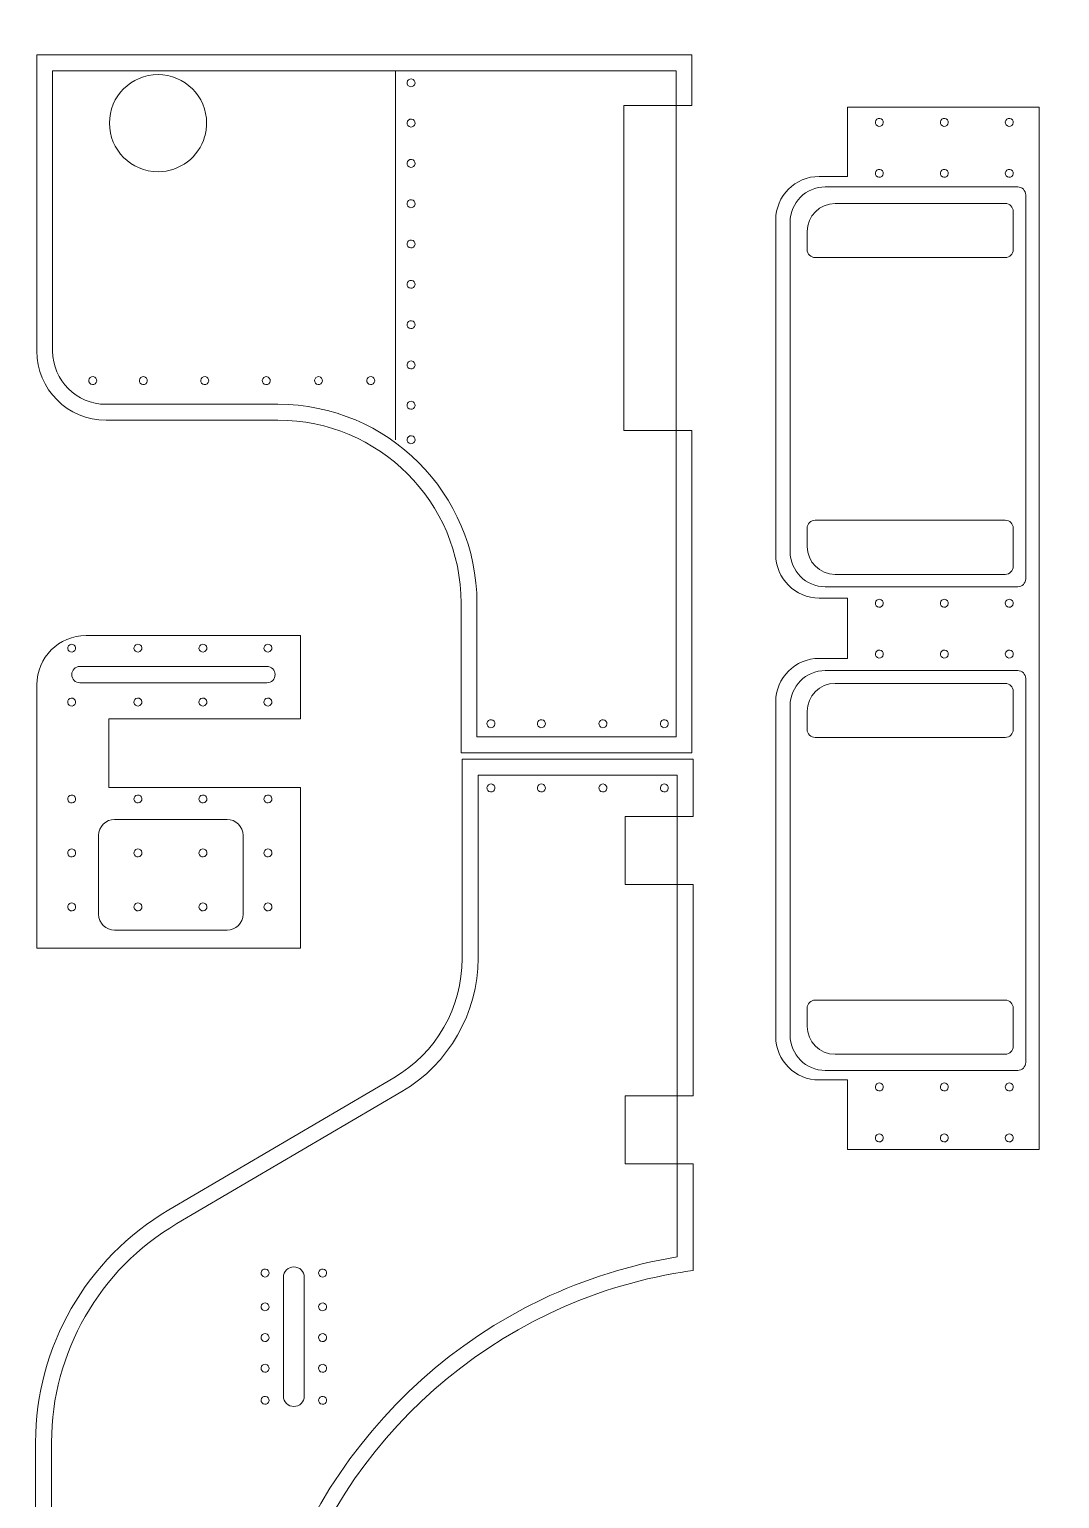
# Model space of a CAD drawing. Header units: centimetres. Extents: x -162 to 162, y -134 to 134.
# Drawn here: x 56.63 to 68.16, y -105.16 to -88.71 of the extents above; entities that cross this region are included whole.
import ezdxf

# ---------------------------------------------------------------- set-up
doc = ezdxf.new("R2010")
doc.units = ezdxf.units.CM
doc.header["$MEASUREMENT"] = 0
doc.layers.add('Capa 1', color=7, linetype='Continuous')
doc.layers.add('GUIDE', color=7, linetype='Continuous')

msp = doc.modelspace()

# ---------------------------------------------------------------- linework, layer by layer
at = {"layer": 'Capa 1', "lineweight": 9}
for points, knots in [([(61.46315, -96.80669), (61.46315, -96.80669), (64.04736, -96.80669), (64.04736, -96.80669), (64.04736, -96.80669), (64.04736, -93.20007), (64.04736, -93.20007), (64.04736, -93.20007), (63.28514, -93.20007), (63.28514, -93.20007), (63.28514, -93.20007), (63.28514, -89.55833), (63.28514, -89.55833), (63.28514, -89.55833), (64.04736, -89.55833), (64.04736, -89.55833), (64.04736, -89.55833), (64.04736, -88.99309), (64.04736, -88.99309), (64.04736, -88.99309), (56.71449, -88.99309), (56.71449, -88.99309), (56.71449, -88.99309), (56.71449, -92.3076), (56.71449, -92.3076), (56.71449, -92.73592), (57.06127, -93.0827), (57.48957, -93.0827), (57.48957, -93.0827), (59.41386, -93.0827), (59.41386, -93.0827), (60.54556, -93.0827), (61.46315, -94.00026), (61.46315, -95.13197), (61.46315, -95.13197), (61.46315, -96.80669), (61.46315, -96.80669)], [0, 0, 0, 0, 0.08333333, 0.08333333, 0.08333333, 0.16666667, 0.16666667, 0.16666667, 0.25, 0.25, 0.25, 0.33333333, 0.33333333, 0.33333333, 0.41666667, 0.41666667, 0.41666667, 0.5, 0.5, 0.5, 0.58333333, 0.58333333, 0.58333333, 0.66666667, 0.66666667, 0.66666667, 0.75, 0.75, 0.75, 0.83333333, 0.83333333, 0.83333333, 0.91666667, 0.91666667, 0.91666667, 1, 1, 1, 1]), ([(58.07165, -90.30009), (57.77107, -90.30009), (57.52798, -90.05705), (57.52798, -89.7564), (57.52798, -89.4558), (57.77107, -89.21272), (58.07165, -89.21272), (58.37228, -89.21272), (58.61532, -89.4558), (58.61532, -89.7564), (58.61532, -89.81015), (58.60762, -89.86131), (58.59358, -89.90994), (58.52708, -90.13509), (58.31855, -90.30009), (58.07165, -90.30009)], [0, 0, 0, 0, 0.2, 0.2, 0.2, 0.4, 0.4, 0.4, 0.6, 0.6, 0.6, 0.8, 0.8, 0.8, 1, 1, 1, 1]), ([(65.78862, -90.35333), (65.78862, -90.35333), (65.47193, -90.35333), (65.47193, -90.35333), (65.20267, -90.35333), (64.9844, -90.57161), (64.9844, -90.84086), (64.9844, -90.84086), (64.9844, -94.58659), (64.9844, -94.58659), (64.9844, -94.85585), (65.20267, -95.07412), (65.47193, -95.07412), (65.47193, -95.07412), (65.78862, -95.07412), (65.78862, -95.07412), (65.78862, -95.07412), (65.78862, -95.75045), (65.78862, -95.75045), (65.78862, -95.75045), (65.47193, -95.75045), (65.47193, -95.75045), (65.20267, -95.75045), (64.9844, -95.96872), (64.9844, -96.23798), (64.9844, -96.23798), (64.9844, -99.98371), (64.9844, -99.98371), (64.9844, -100.25296), (65.20267, -100.47124), (65.47193, -100.47124), (65.47193, -100.47124), (65.78862, -100.47124), (65.78862, -100.47124), (65.78862, -100.47124), (65.78862, -101.24949), (65.78862, -101.24949), (65.78862, -101.24949), (67.93412, -101.24949), (67.93412, -101.24949), (67.93412, -101.24949), (67.93412, -89.57567), (67.93412, -89.57567), (67.93412, -89.57567), (65.78862, -89.57567), (65.78862, -89.57567), (65.78862, -89.57567), (65.78862, -90.35333), (65.78862, -90.35333)], [0, 0, 0, 0, 0.0625, 0.0625, 0.0625, 0.125, 0.125, 0.125, 0.1875, 0.1875, 0.1875, 0.25, 0.25, 0.25, 0.3125, 0.3125, 0.3125, 0.375, 0.375, 0.375, 0.4375, 0.4375, 0.4375, 0.5, 0.5, 0.5, 0.5625, 0.5625, 0.5625, 0.625, 0.625, 0.625, 0.6875, 0.6875, 0.6875, 0.75, 0.75, 0.75, 0.8125, 0.8125, 0.8125, 0.875, 0.875, 0.875, 0.9375, 0.9375, 0.9375, 1, 1, 1, 1]), ([(56.71573, -96.04496), (56.71573, -96.04496), (56.71573, -98.99656), (56.71573, -98.99656), (56.71573, -98.99656), (59.66555, -98.99656), (59.66555, -98.99656), (59.66555, -98.99656), (59.66555, -97.1946), (59.66555, -97.1946), (59.66555, -97.1946), (57.52039, -97.1946), (57.52039, -97.1946), (57.52039, -97.1946), (57.52039, -96.42578), (57.52039, -96.42578), (57.52039, -96.42578), (59.66555, -96.42578), (59.66555, -96.42578), (59.66555, -96.42578), (59.66555, -95.49477), (59.66555, -95.49477), (59.66555, -95.49477), (57.26593, -95.49477), (57.26593, -95.49477), (56.96206, -95.49477), (56.71573, -95.7411), (56.71573, -96.04496)], [0, 0, 0, 0, 0.11111111, 0.11111111, 0.11111111, 0.22222222, 0.22222222, 0.22222222, 0.33333333, 0.33333333, 0.33333333, 0.44444444, 0.44444444, 0.44444444, 0.55555556, 0.55555556, 0.55555556, 0.66666667, 0.66666667, 0.66666667, 0.77777778, 0.77777778, 0.77777778, 0.88888889, 0.88888889, 0.88888889, 1, 1, 1, 1]), ([(57.10565, -95.93173), (57.10565, -95.88115), (57.147, -95.8398), (57.19755, -95.8398), (57.19755, -95.8398), (59.29026, -95.8398), (59.29026, -95.8398), (59.3408, -95.8398), (59.38217, -95.88115), (59.38217, -95.93173), (59.38217, -95.98226), (59.3408, -96.02361), (59.29026, -96.02361), (59.29026, -96.02361), (57.19755, -96.02361), (57.19755, -96.02361), (57.147, -96.02361), (57.10565, -95.98226), (57.10565, -95.93173)], [0, 0, 0, 0, 0.16666667, 0.16666667, 0.16666667, 0.33333333, 0.33333333, 0.33333333, 0.5, 0.5, 0.5, 0.66666667, 0.66666667, 0.66666667, 0.83333333, 0.83333333, 0.83333333, 1, 1, 1, 1]), ([(62.44409, -115.09454), (62.44409, -115.09454), (62.44409, -113.82799), (62.44409, -113.82799), (62.44409, -113.82799), (61.68682, -113.82799), (61.68682, -113.82799), (61.68682, -113.82799), (61.68682, -113.41822), (61.68682, -113.41822), (61.68682, -113.41822), (62.44409, -113.41822), (62.44409, -113.41822), (62.44409, -113.41822), (62.44409, -113.10171), (62.44409, -113.10171), (60.57673, -112.20924), (59.28642, -110.30244), (59.28642, -108.09545), (59.28642, -105.88757), (60.57673, -103.98076), (62.44409, -103.08919), (62.91006, -102.86696), (63.41273, -102.70747), (63.93965, -102.62234), (63.97907, -102.61517), (64.01937, -102.6098), (64.05971, -102.60442), (64.05971, -102.60442), (64.05971, -101.40998), (64.05971, -101.40998), (64.05971, -101.40998), (63.29806, -101.40998), (63.29806, -101.40998), (63.29806, -101.40998), (63.29806, -100.64744), (63.29806, -100.64744), (63.29806, -100.64744), (64.05971, -100.64744), (64.05971, -100.64744), (64.05971, -100.64744), (64.05971, -98.28185), (64.05971, -98.28185), (64.05971, -98.28185), (63.29806, -98.28185), (63.29806, -98.28185), (63.29806, -98.28185), (63.29806, -97.5193), (63.29806, -97.5193), (63.29806, -97.5193), (64.05971, -97.5193), (64.05971, -97.5193), (64.05971, -97.5193), (64.05971, -96.88042), (64.05971, -96.88042), (64.05971, -96.88042), (61.47549, -96.88042), (61.47549, -96.88042), (61.47549, -96.88042), (61.47549, -99.1098), (61.47549, -99.1098), (61.47549, -99.65998), (61.18428, -100.16894), (60.71026, -100.44761), (60.71026, -100.44761), (58.19234, -101.927), (58.19234, -101.927), (57.26937, -102.46911), (56.70221, -103.45926), (56.70221, -104.52915), (56.70221, -104.52915), (56.70221, -115.03988), (56.70221, -115.03988), (56.70221, -115.29167), (56.90649, -115.49597), (57.15828, -115.49597), (57.15828, -115.49597), (62.04358, -115.49597), (62.04358, -115.49597), (62.26488, -115.49597), (62.44409, -115.31587), (62.44409, -115.09454)], [0, 0, 0, 0, 0.03703704, 0.03703704, 0.03703704, 0.07407407, 0.07407407, 0.07407407, 0.11111111, 0.11111111, 0.11111111, 0.14814815, 0.14814815, 0.14814815, 0.18518519, 0.18518519, 0.18518519, 0.22222222, 0.22222222, 0.22222222, 0.25925926, 0.25925926, 0.25925926, 0.2962963, 0.2962963, 0.2962963, 0.33333333, 0.33333333, 0.33333333, 0.37037037, 0.37037037, 0.37037037, 0.40740741, 0.40740741, 0.40740741, 0.44444444, 0.44444444, 0.44444444, 0.48148148, 0.48148148, 0.48148148, 0.51851852, 0.51851852, 0.51851852, 0.55555556, 0.55555556, 0.55555556, 0.59259259, 0.59259259, 0.59259259, 0.62962963, 0.62962963, 0.62962963, 0.66666667, 0.66666667, 0.66666667, 0.7037037, 0.7037037, 0.7037037, 0.74074074, 0.74074074, 0.74074074, 0.77777778, 0.77777778, 0.77777778, 0.81481481, 0.81481481, 0.81481481, 0.85185185, 0.85185185, 0.85185185, 0.88888889, 0.88888889, 0.88888889, 0.92592593, 0.92592593, 0.92592593, 0.96296296, 0.96296296, 0.96296296, 1, 1, 1, 1]), ([(59.70844, -104.01148), (59.70844, -104.01148), (59.70844, -102.68081), (59.70844, -102.68081), (59.70844, -102.61668), (59.65597, -102.5642), (59.59183, -102.5642), (59.59183, -102.5642), (59.59183, -102.5642), (59.59183, -102.5642), (59.52769, -102.5642), (59.47522, -102.61668), (59.47522, -102.68081), (59.47522, -102.68081), (59.47522, -104.01148), (59.47522, -104.01148), (59.47522, -104.07562), (59.52769, -104.1281), (59.59183, -104.1281), (59.59183, -104.1281), (59.59183, -104.1281), (59.59183, -104.1281), (59.65597, -104.1281), (59.70844, -104.07562), (59.70844, -104.01148)], [0, 0, 0, 0, 0.125, 0.125, 0.125, 0.25, 0.25, 0.25, 0.375, 0.375, 0.375, 0.5, 0.5, 0.5, 0.625, 0.625, 0.625, 0.75, 0.75, 0.75, 0.875, 0.875, 0.875, 1, 1, 1, 1])]:
    msp.add_open_spline(points, degree=3, knots=knots, dxfattribs=at)
at = {"layer": 'Capa 1', "color": 4, "lineweight": 9}
for points, knots in [([(63.86954, -93.37784), (63.86954, -93.37784), (63.86954, -89.38051), (63.86954, -89.38051), (63.86954, -89.38051), (63.86954, -89.17093), (63.86954, -89.17093), (63.86954, -89.17093), (56.8923, -89.17093), (56.8923, -89.17093), (56.8923, -89.17093), (56.8923, -92.30756), (56.8923, -92.30756), (56.8923, -92.63693), (57.16024, -92.90487), (57.48952, -92.90487), (57.48952, -92.90487), (59.41386, -92.90487), (59.41386, -92.90487), (60.64191, -92.90487), (61.64096, -93.90392), (61.64096, -95.13197), (61.64096, -95.13197), (61.64096, -96.62884), (61.64096, -96.62884), (61.64096, -96.62884), (63.86954, -96.62884), (63.86954, -96.62884), (63.86954, -96.62884), (63.86954, -93.37784), (63.86954, -93.37784)], [0, 0, 0, 0, 0.1, 0.1, 0.1, 0.2, 0.2, 0.2, 0.3, 0.3, 0.3, 0.4, 0.4, 0.4, 0.5, 0.5, 0.5, 0.6, 0.6, 0.6, 0.7, 0.7, 0.7, 0.8, 0.8, 0.8, 0.9, 0.9, 0.9, 1, 1, 1, 1]), ([(60.85955, -89.30033), (60.86218, -89.27588), (60.88414, -89.2582), (60.9086, -89.26083), (60.93306, -89.26347), (60.95073, -89.28542), (60.94811, -89.30987), (60.94548, -89.33432), (60.92352, -89.352), (60.89906, -89.34937), (60.8746, -89.34674), (60.85693, -89.32478), (60.85955, -89.30033)], [0, 0, 0, 0, 0.25, 0.25, 0.25, 0.5, 0.5, 0.5, 0.75, 0.75, 0.75, 1, 1, 1, 1]), ([(60.85955, -89.75164), (60.86218, -89.72719), (60.88414, -89.70951), (60.9086, -89.71214), (60.93306, -89.71477), (60.95073, -89.73672), (60.94811, -89.76117), (60.94548, -89.78562), (60.92352, -89.80331), (60.89906, -89.80067), (60.8746, -89.79804), (60.85693, -89.77609), (60.85955, -89.75164)], [0, 0, 0, 0, 0.25, 0.25, 0.25, 0.5, 0.5, 0.5, 0.75, 0.75, 0.75, 1, 1, 1, 1]), ([(66.18785, -89.75267), (66.18518, -89.77712), (66.16326, -89.7948), (66.1388, -89.79217), (66.11434, -89.78954), (66.09667, -89.76758), (66.09929, -89.74314), (66.10192, -89.71868), (66.12388, -89.701), (66.14834, -89.70363), (66.1728, -89.70626), (66.19047, -89.72822), (66.18785, -89.75267)], [0, 0, 0, 0, 0.25, 0.25, 0.25, 0.5, 0.5, 0.5, 0.75, 0.75, 0.75, 1, 1, 1, 1]), ([(66.91517, -89.75267), (66.9125, -89.77712), (66.89058, -89.7948), (66.86613, -89.79217), (66.84167, -89.78954), (66.82399, -89.76758), (66.82662, -89.74314), (66.82924, -89.71868), (66.85121, -89.701), (66.87566, -89.70363), (66.90012, -89.70626), (66.9178, -89.72822), (66.91517, -89.75267)], [0, 0, 0, 0, 0.25, 0.25, 0.25, 0.5, 0.5, 0.5, 0.75, 0.75, 0.75, 1, 1, 1, 1]), ([(67.6425, -89.75267), (67.63983, -89.77712), (67.61791, -89.7948), (67.59345, -89.79217), (67.569, -89.78954), (67.55132, -89.76758), (67.55395, -89.74314), (67.55657, -89.71868), (67.57853, -89.701), (67.60299, -89.70363), (67.62745, -89.70626), (67.64513, -89.72822), (67.6425, -89.75267)], [0, 0, 0, 0, 0.25, 0.25, 0.25, 0.5, 0.5, 0.5, 0.75, 0.75, 0.75, 1, 1, 1, 1]), ([(60.85955, -90.20294), (60.86218, -90.17849), (60.88414, -90.16081), (60.9086, -90.16344), (60.93306, -90.16608), (60.95073, -90.18803), (60.94811, -90.21248), (60.94548, -90.23693), (60.92352, -90.25461), (60.89906, -90.25198), (60.8746, -90.24935), (60.85693, -90.22739), (60.85955, -90.20294)], [0, 0, 0, 0, 0.25, 0.25, 0.25, 0.5, 0.5, 0.5, 0.75, 0.75, 0.75, 1, 1, 1, 1]), ([(66.18785, -90.32301), (66.18518, -90.34746), (66.16326, -90.36514), (66.1388, -90.36251), (66.11434, -90.35987), (66.09667, -90.33792), (66.09929, -90.31347), (66.10192, -90.28902), (66.12388, -90.27134), (66.14834, -90.27397), (66.1728, -90.2766), (66.19047, -90.29856), (66.18785, -90.32301)], [0, 0, 0, 0, 0.25, 0.25, 0.25, 0.5, 0.5, 0.5, 0.75, 0.75, 0.75, 1, 1, 1, 1]), ([(66.91517, -90.32301), (66.9125, -90.34746), (66.89058, -90.36514), (66.86613, -90.36251), (66.84167, -90.35987), (66.82399, -90.33792), (66.82662, -90.31347), (66.82924, -90.28902), (66.85121, -90.27134), (66.87566, -90.27397), (66.90012, -90.2766), (66.9178, -90.29856), (66.91517, -90.32301)], [0, 0, 0, 0, 0.25, 0.25, 0.25, 0.5, 0.5, 0.5, 0.75, 0.75, 0.75, 1, 1, 1, 1]), ([(67.6425, -90.32301), (67.63983, -90.34746), (67.61791, -90.36514), (67.59345, -90.36251), (67.569, -90.35987), (67.55132, -90.33792), (67.55395, -90.31347), (67.55657, -90.28902), (67.57853, -90.27134), (67.60299, -90.27397), (67.62745, -90.2766), (67.64513, -90.29856), (67.6425, -90.32301)], [0, 0, 0, 0, 0.25, 0.25, 0.25, 0.5, 0.5, 0.5, 0.75, 0.75, 0.75, 1, 1, 1, 1]), ([(65.14541, -94.55441), (65.14541, -94.55441), (65.14541, -90.86435), (65.14541, -90.86435), (65.14541, -90.64794), (65.32247, -90.47087), (65.53888, -90.47087), (65.53888, -90.47087), (67.69216, -90.47087), (67.69216, -90.47087), (67.74145, -90.47087), (67.78177, -90.5112), (67.78177, -90.56048), (67.78177, -90.56048), (67.78177, -94.85828), (67.78177, -94.85828), (67.78177, -94.90756), (67.74145, -94.94788), (67.69216, -94.94788), (67.69216, -94.94788), (65.53888, -94.94788), (65.53888, -94.94788), (65.32247, -94.94788), (65.14541, -94.77082), (65.14541, -94.55441)], [0, 0, 0, 0, 0.125, 0.125, 0.125, 0.25, 0.25, 0.25, 0.375, 0.375, 0.375, 0.5, 0.5, 0.5, 0.625, 0.625, 0.625, 0.75, 0.75, 0.75, 0.875, 0.875, 0.875, 1, 1, 1, 1]), ([(60.85955, -90.65425), (60.86218, -90.6298), (60.88414, -90.61211), (60.9086, -90.61474), (60.93306, -90.61738), (60.95073, -90.63933), (60.94811, -90.66378), (60.94548, -90.68823), (60.92352, -90.70591), (60.89906, -90.70328), (60.8746, -90.70065), (60.85693, -90.67869), (60.85955, -90.65425)], [0, 0, 0, 0, 0.25, 0.25, 0.25, 0.5, 0.5, 0.5, 0.75, 0.75, 0.75, 1, 1, 1, 1]), ([(65.33598, -91.17211), (65.33598, -91.17211), (65.33598, -90.96838), (65.33598, -90.96838), (65.33598, -90.79667), (65.47648, -90.65618), (65.64819, -90.65618), (65.64819, -90.65618), (67.55315, -90.65618), (67.55315, -90.65618), (67.60244, -90.65618), (67.64276, -90.6965), (67.64276, -90.74578), (67.64276, -90.74578), (67.64276, -91.17211), (67.64276, -91.17211), (67.64276, -91.2214), (67.60244, -91.26172), (67.55315, -91.26172), (67.55315, -91.26172), (65.42559, -91.26172), (65.42559, -91.26172), (65.37631, -91.26172), (65.33598, -91.2214), (65.33598, -91.17211)], [0, 0, 0, 0, 0.125, 0.125, 0.125, 0.25, 0.25, 0.25, 0.375, 0.375, 0.375, 0.5, 0.5, 0.5, 0.625, 0.625, 0.625, 0.75, 0.75, 0.75, 0.875, 0.875, 0.875, 1, 1, 1, 1]), ([(60.85955, -91.10555), (60.86218, -91.0811), (60.88414, -91.06342), (60.9086, -91.06605), (60.93306, -91.06869), (60.95073, -91.09064), (60.94811, -91.11508), (60.94548, -91.13954), (60.92352, -91.15722), (60.89906, -91.15459), (60.8746, -91.15196), (60.85693, -91.13), (60.85955, -91.10555)], [0, 0, 0, 0, 0.25, 0.25, 0.25, 0.5, 0.5, 0.5, 0.75, 0.75, 0.75, 1, 1, 1, 1]), ([(60.85955, -91.55686), (60.86218, -91.5324), (60.88414, -91.51472), (60.9086, -91.51735), (60.93306, -91.51999), (60.95073, -91.54194), (60.94811, -91.56639), (60.94548, -91.59084), (60.92352, -91.60852), (60.89906, -91.60589), (60.8746, -91.60326), (60.85693, -91.5813), (60.85955, -91.55686)], [0, 0, 0, 0, 0.25, 0.25, 0.25, 0.5, 0.5, 0.5, 0.75, 0.75, 0.75, 1, 1, 1, 1]), ([(60.85955, -92.00816), (60.86218, -91.98371), (60.88414, -91.96603), (60.9086, -91.96866), (60.93306, -91.97129), (60.95073, -91.99325), (60.94811, -92.01769), (60.94548, -92.04215), (60.92352, -92.05983), (60.89906, -92.0572), (60.8746, -92.05457), (60.85693, -92.03261), (60.85955, -92.00816)], [0, 0, 0, 0, 0.25, 0.25, 0.25, 0.5, 0.5, 0.5, 0.75, 0.75, 0.75, 1, 1, 1, 1]), ([(60.85955, -92.45947), (60.86218, -92.43501), (60.88414, -92.41733), (60.9086, -92.41996), (60.93306, -92.4226), (60.95073, -92.44455), (60.94811, -92.469), (60.94548, -92.49345), (60.92352, -92.51113), (60.89906, -92.5085), (60.8746, -92.50587), (60.85693, -92.48391), (60.85955, -92.45947)], [0, 0, 0, 0, 0.25, 0.25, 0.25, 0.5, 0.5, 0.5, 0.75, 0.75, 0.75, 1, 1, 1, 1]), ([(57.38601, -92.64444), (57.38338, -92.66889), (57.36142, -92.68657), (57.33696, -92.68394), (57.3125, -92.68131), (57.29483, -92.65935), (57.29745, -92.6349), (57.30008, -92.61045), (57.32204, -92.59277), (57.3465, -92.5954), (57.37095, -92.59804), (57.38863, -92.61999), (57.38601, -92.64444)], [0, 0, 0, 0, 0.25, 0.25, 0.25, 0.5, 0.5, 0.5, 0.75, 0.75, 0.75, 1, 1, 1, 1]), ([(57.8626, -92.6349), (57.86523, -92.61045), (57.88719, -92.59277), (57.91165, -92.5954), (57.93607, -92.59804), (57.95374, -92.61999), (57.95112, -92.64444), (57.94849, -92.66889), (57.92653, -92.68657), (57.90211, -92.68394), (57.87766, -92.68131), (57.85998, -92.65935), (57.8626, -92.6349)], [0, 0, 0, 0, 0.25, 0.25, 0.25, 0.5, 0.5, 0.5, 0.75, 0.75, 0.75, 1, 1, 1, 1]), ([(58.55031, -92.6349), (58.55298, -92.61045), (58.5749, -92.59277), (58.59936, -92.5954), (58.62381, -92.59804), (58.64149, -92.61999), (58.63886, -92.64444), (58.63624, -92.66889), (58.61428, -92.68657), (58.58982, -92.68394), (58.56536, -92.68131), (58.54768, -92.65935), (58.55031, -92.6349)], [0, 0, 0, 0, 0.25, 0.25, 0.25, 0.5, 0.5, 0.5, 0.75, 0.75, 0.75, 1, 1, 1, 1]), ([(59.23806, -92.6349), (59.24068, -92.61045), (59.26265, -92.59277), (59.28711, -92.5954), (59.31156, -92.59804), (59.32924, -92.61999), (59.32661, -92.64444), (59.32399, -92.66889), (59.30202, -92.68657), (59.27757, -92.68394), (59.25311, -92.68131), (59.23543, -92.65935), (59.23806, -92.6349)], [0, 0, 0, 0, 0.25, 0.25, 0.25, 0.5, 0.5, 0.5, 0.75, 0.75, 0.75, 1, 1, 1, 1]), ([(59.82326, -92.6349), (59.82588, -92.61045), (59.84785, -92.59277), (59.8723, -92.5954), (59.89676, -92.59804), (59.91444, -92.61999), (59.91181, -92.64444), (59.90919, -92.66889), (59.88722, -92.68657), (59.86277, -92.68394), (59.83831, -92.68131), (59.82063, -92.65935), (59.82326, -92.6349)], [0, 0, 0, 0, 0.25, 0.25, 0.25, 0.5, 0.5, 0.5, 0.75, 0.75, 0.75, 1, 1, 1, 1]), ([(60.40846, -92.6349), (60.41108, -92.61045), (60.43305, -92.59277), (60.4575, -92.5954), (60.48196, -92.59804), (60.49964, -92.61999), (60.49701, -92.64444), (60.49439, -92.66889), (60.47242, -92.68657), (60.44797, -92.68394), (60.42351, -92.68131), (60.40583, -92.65935), (60.40846, -92.6349)], [0, 0, 0, 0, 0.25, 0.25, 0.25, 0.5, 0.5, 0.5, 0.75, 0.75, 0.75, 1, 1, 1, 1]), ([(60.85955, -92.91077), (60.86218, -92.88632), (60.88414, -92.86864), (60.9086, -92.87127), (60.93306, -92.8739), (60.95073, -92.89586), (60.94811, -92.9203), (60.94548, -92.94476), (60.92352, -92.96244), (60.89906, -92.95981), (60.8746, -92.95718), (60.85693, -92.93522), (60.85955, -92.91077)], [0, 0, 0, 0, 0.25, 0.25, 0.25, 0.5, 0.5, 0.5, 0.75, 0.75, 0.75, 1, 1, 1, 1]), ([(60.85955, -93.29741), (60.86218, -93.27296), (60.88414, -93.25528), (60.9086, -93.25791), (60.93306, -93.26054), (60.95073, -93.2825), (60.94811, -93.30694), (60.94548, -93.3314), (60.92352, -93.34908), (60.89906, -93.34645), (60.8746, -93.34382), (60.85693, -93.32186), (60.85955, -93.29741)], [0, 0, 0, 0, 0.25, 0.25, 0.25, 0.5, 0.5, 0.5, 0.75, 0.75, 0.75, 1, 1, 1, 1]), ([(65.33598, -94.29309), (65.33598, -94.29309), (65.33598, -94.49682), (65.33598, -94.49682), (65.33598, -94.66853), (65.47648, -94.80903), (65.64819, -94.80903), (65.64819, -94.80903), (67.55315, -94.80903), (67.55315, -94.80903), (67.60244, -94.80903), (67.64276, -94.7687), (67.64276, -94.71942), (67.64276, -94.71942), (67.64276, -94.29309), (67.64276, -94.29309), (67.64276, -94.24381), (67.60244, -94.20348), (67.55315, -94.20348), (67.55315, -94.20348), (65.42559, -94.20348), (65.42559, -94.20348), (65.37631, -94.20348), (65.33598, -94.24381), (65.33598, -94.29309)], [0, 0, 0, 0, 0.125, 0.125, 0.125, 0.25, 0.25, 0.25, 0.375, 0.375, 0.375, 0.5, 0.5, 0.5, 0.625, 0.625, 0.625, 0.75, 0.75, 0.75, 0.875, 0.875, 0.875, 1, 1, 1, 1]), ([(66.18785, -95.13707), (66.18518, -95.16153), (66.16326, -95.17921), (66.1388, -95.17658), (66.11434, -95.17394), (66.09667, -95.15199), (66.09929, -95.12754), (66.10192, -95.10309), (66.12388, -95.08541), (66.14834, -95.08804), (66.1728, -95.09067), (66.19047, -95.11263), (66.18785, -95.13707)], [0, 0, 0, 0, 0.25, 0.25, 0.25, 0.5, 0.5, 0.5, 0.75, 0.75, 0.75, 1, 1, 1, 1]), ([(66.91517, -95.13707), (66.9125, -95.16153), (66.89058, -95.17921), (66.86613, -95.17658), (66.84167, -95.17394), (66.82399, -95.15199), (66.82662, -95.12754), (66.82924, -95.10309), (66.85121, -95.08541), (66.87566, -95.08804), (66.90012, -95.09067), (66.9178, -95.11263), (66.91517, -95.13707)], [0, 0, 0, 0, 0.25, 0.25, 0.25, 0.5, 0.5, 0.5, 0.75, 0.75, 0.75, 1, 1, 1, 1]), ([(67.6425, -95.13707), (67.63983, -95.16153), (67.61791, -95.17921), (67.59345, -95.17658), (67.569, -95.17394), (67.55132, -95.15199), (67.55395, -95.12754), (67.55657, -95.10309), (67.57853, -95.08541), (67.60299, -95.08804), (67.62745, -95.09067), (67.64513, -95.11263), (67.6425, -95.13707)], [0, 0, 0, 0, 0.25, 0.25, 0.25, 0.5, 0.5, 0.5, 0.75, 0.75, 0.75, 1, 1, 1, 1]), ([(57.14993, -95.63106), (57.14726, -95.6066), (57.12534, -95.58892), (57.10088, -95.59155), (57.07642, -95.59419), (57.05874, -95.61614), (57.06137, -95.64059), (57.06399, -95.66504), (57.08596, -95.68272), (57.11042, -95.68009), (57.13487, -95.67746), (57.15255, -95.6555), (57.14993, -95.63106)], [0, 0, 0, 0, 0.25, 0.25, 0.25, 0.5, 0.5, 0.5, 0.75, 0.75, 0.75, 1, 1, 1, 1]), ([(57.89078, -95.63106), (57.88811, -95.6066), (57.86619, -95.58892), (57.84173, -95.59155), (57.81727, -95.59419), (57.7996, -95.61614), (57.80222, -95.64059), (57.80485, -95.66504), (57.82681, -95.68272), (57.85127, -95.68009), (57.87573, -95.67746), (57.8934, -95.6555), (57.89078, -95.63106)], [0, 0, 0, 0, 0.25, 0.25, 0.25, 0.5, 0.5, 0.5, 0.75, 0.75, 0.75, 1, 1, 1, 1]), ([(58.61811, -95.63106), (58.61544, -95.6066), (58.59352, -95.58892), (58.56906, -95.59155), (58.5446, -95.59419), (58.52692, -95.61614), (58.52955, -95.64059), (58.53217, -95.66504), (58.55414, -95.68272), (58.5786, -95.68009), (58.60305, -95.67746), (58.62073, -95.6555), (58.61811, -95.63106)], [0, 0, 0, 0, 0.25, 0.25, 0.25, 0.5, 0.5, 0.5, 0.75, 0.75, 0.75, 1, 1, 1, 1]), ([(59.34543, -95.63106), (59.34276, -95.6066), (59.32084, -95.58892), (59.29639, -95.59155), (59.27193, -95.59419), (59.25425, -95.61614), (59.25688, -95.64059), (59.2595, -95.66504), (59.28147, -95.68272), (59.30592, -95.68009), (59.33038, -95.67746), (59.34806, -95.6555), (59.34543, -95.63106)], [0, 0, 0, 0, 0.25, 0.25, 0.25, 0.5, 0.5, 0.5, 0.75, 0.75, 0.75, 1, 1, 1, 1]), ([(66.18785, -95.70741), (66.18518, -95.73186), (66.16326, -95.74955), (66.1388, -95.74692), (66.11434, -95.74428), (66.09667, -95.72233), (66.09929, -95.69788), (66.10192, -95.67343), (66.12388, -95.65575), (66.14834, -95.65838), (66.1728, -95.66101), (66.19047, -95.68297), (66.18785, -95.70741)], [0, 0, 0, 0, 0.25, 0.25, 0.25, 0.5, 0.5, 0.5, 0.75, 0.75, 0.75, 1, 1, 1, 1]), ([(66.91517, -95.70741), (66.9125, -95.73186), (66.89058, -95.74955), (66.86613, -95.74692), (66.84167, -95.74428), (66.82399, -95.72233), (66.82662, -95.69788), (66.82924, -95.67343), (66.85121, -95.65575), (66.87566, -95.65838), (66.90012, -95.66101), (66.9178, -95.68297), (66.91517, -95.70741)], [0, 0, 0, 0, 0.25, 0.25, 0.25, 0.5, 0.5, 0.5, 0.75, 0.75, 0.75, 1, 1, 1, 1]), ([(67.6425, -95.70741), (67.63983, -95.73186), (67.61791, -95.74955), (67.59345, -95.74692), (67.569, -95.74428), (67.55132, -95.72233), (67.55395, -95.69788), (67.55657, -95.67343), (67.57853, -95.65575), (67.60299, -95.65838), (67.62745, -95.66101), (67.64513, -95.68297), (67.6425, -95.70741)], [0, 0, 0, 0, 0.25, 0.25, 0.25, 0.5, 0.5, 0.5, 0.75, 0.75, 0.75, 1, 1, 1, 1]), ([(65.14541, -99.97061), (65.14541, -99.97061), (65.14541, -96.28054), (65.14541, -96.28054), (65.14541, -96.06413), (65.32247, -95.88707), (65.53888, -95.88707), (65.53888, -95.88707), (67.69216, -95.88707), (67.69216, -95.88707), (67.74145, -95.88707), (67.78177, -95.92739), (67.78177, -95.97667), (67.78177, -95.97667), (67.78177, -100.27447), (67.78177, -100.27447), (67.78177, -100.32376), (67.74145, -100.36408), (67.69216, -100.36408), (67.69216, -100.36408), (65.53888, -100.36408), (65.53888, -100.36408), (65.32247, -100.36408), (65.14541, -100.18702), (65.14541, -99.97061)], [0, 0, 0, 0, 0.125, 0.125, 0.125, 0.25, 0.25, 0.25, 0.375, 0.375, 0.375, 0.5, 0.5, 0.5, 0.625, 0.625, 0.625, 0.75, 0.75, 0.75, 0.875, 0.875, 0.875, 1, 1, 1, 1]), ([(65.33598, -96.5463), (65.33598, -96.5463), (65.33598, -96.34257), (65.33598, -96.34257), (65.33598, -96.17085), (65.47648, -96.03036), (65.64819, -96.03036), (65.64819, -96.03036), (67.55315, -96.03036), (67.55315, -96.03036), (67.60244, -96.03036), (67.64276, -96.07068), (67.64276, -96.11997), (67.64276, -96.11997), (67.64276, -96.5463), (67.64276, -96.5463), (67.64276, -96.59558), (67.60244, -96.6359), (67.55315, -96.6359), (67.55315, -96.6359), (65.42559, -96.6359), (65.42559, -96.6359), (65.37631, -96.6359), (65.33598, -96.59558), (65.33598, -96.5463)], [0, 0, 0, 0, 0.125, 0.125, 0.125, 0.25, 0.25, 0.25, 0.375, 0.375, 0.375, 0.5, 0.5, 0.5, 0.625, 0.625, 0.625, 0.75, 0.75, 0.75, 0.875, 0.875, 0.875, 1, 1, 1, 1]), ([(57.14993, -96.23538), (57.14726, -96.21093), (57.12534, -96.19325), (57.10088, -96.19588), (57.07642, -96.19852), (57.05874, -96.22047), (57.06137, -96.24492), (57.06399, -96.26937), (57.08596, -96.28705), (57.11042, -96.28442), (57.13487, -96.28179), (57.15255, -96.25983), (57.14993, -96.23538)], [0, 0, 0, 0, 0.25, 0.25, 0.25, 0.5, 0.5, 0.5, 0.75, 0.75, 0.75, 1, 1, 1, 1]), ([(57.89078, -96.23538), (57.88811, -96.21093), (57.86619, -96.19325), (57.84173, -96.19588), (57.81727, -96.19852), (57.7996, -96.22047), (57.80222, -96.24492), (57.80485, -96.26937), (57.82681, -96.28705), (57.85127, -96.28442), (57.87573, -96.28179), (57.8934, -96.25983), (57.89078, -96.23538)], [0, 0, 0, 0, 0.25, 0.25, 0.25, 0.5, 0.5, 0.5, 0.75, 0.75, 0.75, 1, 1, 1, 1]), ([(58.61811, -96.23538), (58.61544, -96.21093), (58.59352, -96.19325), (58.56906, -96.19588), (58.5446, -96.19852), (58.52692, -96.22047), (58.52955, -96.24492), (58.53217, -96.26937), (58.55414, -96.28705), (58.5786, -96.28442), (58.60305, -96.28179), (58.62073, -96.25983), (58.61811, -96.23538)], [0, 0, 0, 0, 0.25, 0.25, 0.25, 0.5, 0.5, 0.5, 0.75, 0.75, 0.75, 1, 1, 1, 1]), ([(59.34543, -96.23538), (59.34276, -96.21093), (59.32084, -96.19325), (59.29639, -96.19588), (59.27193, -96.19852), (59.25425, -96.22047), (59.25688, -96.24492), (59.2595, -96.26937), (59.28147, -96.28705), (59.30592, -96.28442), (59.33038, -96.28179), (59.34806, -96.25983), (59.34543, -96.23538)], [0, 0, 0, 0, 0.25, 0.25, 0.25, 0.5, 0.5, 0.5, 0.75, 0.75, 0.75, 1, 1, 1, 1]), ([(61.84143, -96.48663), (61.83881, -96.51109), (61.81684, -96.52877), (61.79238, -96.52614), (61.76793, -96.52351), (61.75025, -96.50155), (61.75288, -96.4771), (61.7555, -96.45265), (61.77746, -96.43497), (61.80192, -96.4376), (61.82638, -96.44023), (61.84406, -96.46219), (61.84143, -96.48663)], [0, 0, 0, 0, 0.25, 0.25, 0.25, 0.5, 0.5, 0.5, 0.75, 0.75, 0.75, 1, 1, 1, 1]), ([(62.31803, -96.4771), (62.32065, -96.45265), (62.34262, -96.43497), (62.36708, -96.4376), (62.39149, -96.44023), (62.40917, -96.46219), (62.40654, -96.48663), (62.40392, -96.51109), (62.38195, -96.52877), (62.35754, -96.52614), (62.33308, -96.52351), (62.3154, -96.50155), (62.31803, -96.4771)], [0, 0, 0, 0, 0.25, 0.25, 0.25, 0.5, 0.5, 0.5, 0.75, 0.75, 0.75, 1, 1, 1, 1]), ([(63.00573, -96.4771), (63.0084, -96.45265), (63.03032, -96.43497), (63.05478, -96.4376), (63.07924, -96.44023), (63.09692, -96.46219), (63.09429, -96.48663), (63.09166, -96.51109), (63.0697, -96.52877), (63.04524, -96.52614), (63.02079, -96.52351), (63.00311, -96.50155), (63.00573, -96.4771)], [0, 0, 0, 0, 0.25, 0.25, 0.25, 0.5, 0.5, 0.5, 0.75, 0.75, 0.75, 1, 1, 1, 1]), ([(63.69348, -96.4771), (63.69611, -96.45265), (63.71807, -96.43497), (63.74253, -96.4376), (63.76699, -96.44023), (63.78466, -96.46219), (63.78204, -96.48663), (63.77941, -96.51109), (63.75745, -96.52877), (63.73299, -96.52614), (63.70853, -96.52351), (63.69086, -96.50155), (63.69348, -96.4771)], [0, 0, 0, 0, 0.25, 0.25, 0.25, 0.5, 0.5, 0.5, 0.75, 0.75, 0.75, 1, 1, 1, 1]), ([(60.82444, -115.31816), (60.82444, -115.31816), (57.15823, -115.31816), (57.15823, -115.31816), (57.00474, -115.31816), (56.87996, -115.19338), (56.87996, -115.0399), (56.87996, -115.0399), (56.87996, -104.52918), (56.87996, -104.52918), (56.87996, -103.52672), (57.41733, -102.5884), (58.28241, -102.08034), (58.28241, -102.08034), (60.80038, -100.60089), (60.80038, -100.60089), (61.32646, -100.29164), (61.65329, -99.72032), (61.65329, -99.1098), (61.65329, -99.1098), (61.65329, -97.05823), (61.65329, -97.05823), (61.65329, -97.05823), (63.88188, -97.05823), (63.88188, -97.05823), (63.88188, -97.05823), (63.88188, -97.34149), (63.88188, -97.34149), (63.88188, -97.34149), (63.88188, -98.45963), (63.88188, -98.45963), (63.88188, -98.45963), (63.88188, -100.46963), (63.88188, -100.46963), (63.88188, -100.46963), (63.88188, -101.58777), (63.88188, -101.58777), (63.88188, -101.58777), (63.88188, -102.45163), (63.88188, -102.45163), (63.35694, -102.53931), (62.84757, -102.69971), (62.36751, -102.92871), (60.38779, -103.87394), (59.10855, -105.90205), (59.10855, -108.09547), (59.10855, -110.25037), (60.3443, -112.24646), (62.26627, -113.21261), (62.26627, -113.21261), (62.26627, -115.0945), (62.26627, -115.0945), (62.26627, -115.21779), (62.16634, -115.31816), (62.04357, -115.31816), (62.04357, -115.31816), (61.44564, -115.31816), (61.44564, -115.31816), (61.44564, -115.31816), (60.82444, -115.31816), (60.82444, -115.31816)], [0, 0, 0, 0, 0.05, 0.05, 0.05, 0.1, 0.1, 0.1, 0.15, 0.15, 0.15, 0.2, 0.2, 0.2, 0.25, 0.25, 0.25, 0.3, 0.3, 0.3, 0.35, 0.35, 0.35, 0.4, 0.4, 0.4, 0.45, 0.45, 0.45, 0.5, 0.5, 0.5, 0.55, 0.55, 0.55, 0.6, 0.6, 0.6, 0.65, 0.65, 0.65, 0.7, 0.7, 0.7, 0.75, 0.75, 0.75, 0.8, 0.8, 0.8, 0.85, 0.85, 0.85, 0.9, 0.9, 0.9, 0.95, 0.95, 0.95, 1, 1, 1, 1]), ([(61.84142, -97.2059), (61.84405, -97.18145), (61.82636, -97.1595), (61.80191, -97.15687), (61.77747, -97.15423), (61.75551, -97.17192), (61.75288, -97.19637), (61.75024, -97.22082), (61.76793, -97.24277), (61.79238, -97.2454), (61.81683, -97.24804), (61.83878, -97.23035), (61.84142, -97.2059)], [0, 0, 0, 0, 0.25, 0.25, 0.25, 0.5, 0.5, 0.5, 0.75, 0.75, 0.75, 1, 1, 1, 1]), ([(62.40656, -97.2059), (62.40919, -97.18145), (62.39151, -97.1595), (62.36706, -97.15687), (62.34261, -97.15423), (62.32065, -97.17192), (62.31802, -97.19637), (62.31539, -97.22082), (62.33307, -97.24277), (62.35752, -97.2454), (62.38197, -97.24804), (62.40393, -97.23035), (62.40656, -97.2059)], [0, 0, 0, 0, 0.25, 0.25, 0.25, 0.5, 0.5, 0.5, 0.75, 0.75, 0.75, 1, 1, 1, 1]), ([(63.09429, -97.2059), (63.09692, -97.18145), (63.07924, -97.1595), (63.05479, -97.15687), (63.03034, -97.15423), (63.00839, -97.17192), (63.00575, -97.19637), (63.00312, -97.22082), (63.0208, -97.24277), (63.04525, -97.2454), (63.0697, -97.24804), (63.09166, -97.23035), (63.09429, -97.2059)], [0, 0, 0, 0, 0.25, 0.25, 0.25, 0.5, 0.5, 0.5, 0.75, 0.75, 0.75, 1, 1, 1, 1]), ([(63.78202, -97.2059), (63.78466, -97.18145), (63.76697, -97.1595), (63.74252, -97.15687), (63.71807, -97.15423), (63.69612, -97.17192), (63.69349, -97.19637), (63.69085, -97.22082), (63.70854, -97.24277), (63.73299, -97.2454), (63.75744, -97.24804), (63.77939, -97.23035), (63.78202, -97.2059)], [0, 0, 0, 0, 0.25, 0.25, 0.25, 0.5, 0.5, 0.5, 0.75, 0.75, 0.75, 1, 1, 1, 1]), ([(57.14993, -97.31969), (57.14726, -97.29524), (57.12534, -97.27756), (57.10088, -97.28019), (57.07642, -97.28283), (57.05874, -97.30478), (57.06137, -97.32923), (57.06399, -97.35368), (57.08596, -97.37136), (57.11042, -97.36873), (57.13487, -97.3661), (57.15255, -97.34414), (57.14993, -97.31969)], [0, 0, 0, 0, 0.25, 0.25, 0.25, 0.5, 0.5, 0.5, 0.75, 0.75, 0.75, 1, 1, 1, 1]), ([(57.89078, -97.31969), (57.88811, -97.29524), (57.86619, -97.27756), (57.84173, -97.28019), (57.81727, -97.28283), (57.7996, -97.30478), (57.80222, -97.32923), (57.80485, -97.35368), (57.82681, -97.37136), (57.85127, -97.36873), (57.87573, -97.3661), (57.8934, -97.34414), (57.89078, -97.31969)], [0, 0, 0, 0, 0.25, 0.25, 0.25, 0.5, 0.5, 0.5, 0.75, 0.75, 0.75, 1, 1, 1, 1]), ([(58.61811, -97.31969), (58.61544, -97.29524), (58.59352, -97.27756), (58.56906, -97.28019), (58.5446, -97.28283), (58.52692, -97.30478), (58.52955, -97.32923), (58.53217, -97.35368), (58.55414, -97.37136), (58.5786, -97.36873), (58.60305, -97.3661), (58.62073, -97.34414), (58.61811, -97.31969)], [0, 0, 0, 0, 0.25, 0.25, 0.25, 0.5, 0.5, 0.5, 0.75, 0.75, 0.75, 1, 1, 1, 1]), ([(59.34543, -97.31969), (59.34276, -97.29524), (59.32084, -97.27756), (59.29639, -97.28019), (59.27193, -97.28283), (59.25425, -97.30478), (59.25688, -97.32923), (59.2595, -97.35368), (59.28147, -97.37136), (59.30592, -97.36873), (59.33038, -97.3661), (59.34806, -97.34414), (59.34543, -97.31969)], [0, 0, 0, 0, 0.25, 0.25, 0.25, 0.5, 0.5, 0.5, 0.75, 0.75, 0.75, 1, 1, 1, 1]), ([(57.58624, -98.7934), (57.58624, -98.7934), (58.84406, -98.7934), (58.84406, -98.7934), (58.94262, -98.7934), (59.02327, -98.71276), (59.02327, -98.61419), (59.02327, -98.61419), (59.02327, -97.73224), (59.02327, -97.73224), (59.02327, -97.63368), (58.94262, -97.55303), (58.84406, -97.55303), (58.84406, -97.55303), (57.58624, -97.55303), (57.58624, -97.55303), (57.48768, -97.55303), (57.40703, -97.63368), (57.40703, -97.73224), (57.40703, -97.73224), (57.40703, -98.61419), (57.40703, -98.61419), (57.40703, -98.71276), (57.48768, -98.7934), (57.58624, -98.7934)], [0, 0, 0, 0, 0.125, 0.125, 0.125, 0.25, 0.25, 0.25, 0.375, 0.375, 0.375, 0.5, 0.5, 0.5, 0.625, 0.625, 0.625, 0.75, 0.75, 0.75, 0.875, 0.875, 0.875, 1, 1, 1, 1]), ([(57.14993, -97.92402), (57.14726, -97.89957), (57.12534, -97.88189), (57.10088, -97.88452), (57.07642, -97.88715), (57.05874, -97.90911), (57.06137, -97.93355), (57.06399, -97.95801), (57.08596, -97.97569), (57.11042, -97.97306), (57.13487, -97.97043), (57.15255, -97.94847), (57.14993, -97.92402)], [0, 0, 0, 0, 0.25, 0.25, 0.25, 0.5, 0.5, 0.5, 0.75, 0.75, 0.75, 1, 1, 1, 1]), ([(57.89078, -97.92402), (57.88811, -97.89957), (57.86619, -97.88189), (57.84173, -97.88452), (57.81727, -97.88715), (57.7996, -97.90911), (57.80222, -97.93355), (57.80485, -97.95801), (57.82681, -97.97569), (57.85127, -97.97306), (57.87573, -97.97043), (57.8934, -97.94847), (57.89078, -97.92402)], [0, 0, 0, 0, 0.25, 0.25, 0.25, 0.5, 0.5, 0.5, 0.75, 0.75, 0.75, 1, 1, 1, 1]), ([(58.61811, -97.92402), (58.61544, -97.89957), (58.59352, -97.88189), (58.56906, -97.88452), (58.5446, -97.88715), (58.52692, -97.90911), (58.52955, -97.93355), (58.53217, -97.95801), (58.55414, -97.97569), (58.5786, -97.97306), (58.60305, -97.97043), (58.62073, -97.94847), (58.61811, -97.92402)], [0, 0, 0, 0, 0.25, 0.25, 0.25, 0.5, 0.5, 0.5, 0.75, 0.75, 0.75, 1, 1, 1, 1]), ([(59.34543, -97.92402), (59.34276, -97.89957), (59.32084, -97.88189), (59.29639, -97.88452), (59.27193, -97.88715), (59.25425, -97.90911), (59.25688, -97.93355), (59.2595, -97.95801), (59.28147, -97.97569), (59.30592, -97.97306), (59.33038, -97.97043), (59.34806, -97.94847), (59.34543, -97.92402)], [0, 0, 0, 0, 0.25, 0.25, 0.25, 0.5, 0.5, 0.5, 0.75, 0.75, 0.75, 1, 1, 1, 1]), ([(57.14993, -98.52835), (57.14726, -98.5039), (57.12534, -98.48622), (57.10088, -98.48885), (57.07642, -98.49148), (57.05874, -98.51344), (57.06137, -98.53788), (57.06399, -98.56233), (57.08596, -98.58002), (57.11042, -98.57739), (57.13487, -98.57476), (57.15255, -98.5528), (57.14993, -98.52835)], [0, 0, 0, 0, 0.25, 0.25, 0.25, 0.5, 0.5, 0.5, 0.75, 0.75, 0.75, 1, 1, 1, 1]), ([(57.89078, -98.52835), (57.88811, -98.5039), (57.86619, -98.48622), (57.84173, -98.48885), (57.81727, -98.49148), (57.7996, -98.51344), (57.80222, -98.53788), (57.80485, -98.56233), (57.82681, -98.58002), (57.85127, -98.57739), (57.87573, -98.57476), (57.8934, -98.5528), (57.89078, -98.52835)], [0, 0, 0, 0, 0.25, 0.25, 0.25, 0.5, 0.5, 0.5, 0.75, 0.75, 0.75, 1, 1, 1, 1]), ([(58.61811, -98.52835), (58.61544, -98.5039), (58.59352, -98.48622), (58.56906, -98.48885), (58.5446, -98.49148), (58.52692, -98.51344), (58.52955, -98.53788), (58.53217, -98.56233), (58.55414, -98.58002), (58.5786, -98.57739), (58.60305, -98.57476), (58.62073, -98.5528), (58.61811, -98.52835)], [0, 0, 0, 0, 0.25, 0.25, 0.25, 0.5, 0.5, 0.5, 0.75, 0.75, 0.75, 1, 1, 1, 1]), ([(59.34543, -98.52835), (59.34276, -98.5039), (59.32084, -98.48622), (59.29639, -98.48885), (59.27193, -98.49148), (59.25425, -98.51344), (59.25688, -98.53788), (59.2595, -98.56233), (59.28147, -98.58002), (59.30592, -98.57739), (59.33038, -98.57476), (59.34806, -98.5528), (59.34543, -98.52835)], [0, 0, 0, 0, 0.25, 0.25, 0.25, 0.5, 0.5, 0.5, 0.75, 0.75, 0.75, 1, 1, 1, 1]), ([(65.33598, -99.66728), (65.33598, -99.66728), (65.33598, -99.87101), (65.33598, -99.87101), (65.33598, -100.04272), (65.47648, -100.18321), (65.64819, -100.18321), (65.64819, -100.18321), (67.55315, -100.18321), (67.55315, -100.18321), (67.60244, -100.18321), (67.64276, -100.14289), (67.64276, -100.09361), (67.64276, -100.09361), (67.64276, -99.66728), (67.64276, -99.66728), (67.64276, -99.61799), (67.60244, -99.57767), (67.55315, -99.57767), (67.55315, -99.57767), (65.42559, -99.57767), (65.42559, -99.57767), (65.37631, -99.57767), (65.33598, -99.61799), (65.33598, -99.66728)], [0, 0, 0, 0, 0.125, 0.125, 0.125, 0.25, 0.25, 0.25, 0.375, 0.375, 0.375, 0.5, 0.5, 0.5, 0.625, 0.625, 0.625, 0.75, 0.75, 0.75, 0.875, 0.875, 0.875, 1, 1, 1, 1]), ([(66.18785, -100.55405), (66.18518, -100.57851), (66.16326, -100.59619), (66.1388, -100.59356), (66.11434, -100.59092), (66.09667, -100.56897), (66.09929, -100.54452), (66.10192, -100.52007), (66.12388, -100.50239), (66.14834, -100.50502), (66.1728, -100.50765), (66.19047, -100.52961), (66.18785, -100.55405)], [0, 0, 0, 0, 0.25, 0.25, 0.25, 0.5, 0.5, 0.5, 0.75, 0.75, 0.75, 1, 1, 1, 1]), ([(66.91517, -100.55405), (66.9125, -100.57851), (66.89058, -100.59619), (66.86613, -100.59356), (66.84167, -100.59092), (66.82399, -100.56897), (66.82662, -100.54452), (66.82924, -100.52007), (66.85121, -100.50239), (66.87566, -100.50502), (66.90012, -100.50765), (66.9178, -100.52961), (66.91517, -100.55405)], [0, 0, 0, 0, 0.25, 0.25, 0.25, 0.5, 0.5, 0.5, 0.75, 0.75, 0.75, 1, 1, 1, 1]), ([(67.6425, -100.55405), (67.63983, -100.57851), (67.61791, -100.59619), (67.59345, -100.59356), (67.569, -100.59092), (67.55132, -100.56897), (67.55395, -100.54452), (67.55657, -100.52007), (67.57853, -100.50239), (67.60299, -100.50502), (67.62745, -100.50765), (67.64513, -100.52961), (67.6425, -100.55405)], [0, 0, 0, 0, 0.25, 0.25, 0.25, 0.5, 0.5, 0.5, 0.75, 0.75, 0.75, 1, 1, 1, 1]), ([(66.18785, -101.12439), (66.18518, -101.14885), (66.16326, -101.16653), (66.1388, -101.1639), (66.11434, -101.16126), (66.09667, -101.13931), (66.09929, -101.11486), (66.10192, -101.09041), (66.12388, -101.07273), (66.14834, -101.07536), (66.1728, -101.07799), (66.19047, -101.09995), (66.18785, -101.12439)], [0, 0, 0, 0, 0.25, 0.25, 0.25, 0.5, 0.5, 0.5, 0.75, 0.75, 0.75, 1, 1, 1, 1]), ([(66.91517, -101.12439), (66.9125, -101.14885), (66.89058, -101.16653), (66.86613, -101.1639), (66.84167, -101.16126), (66.82399, -101.13931), (66.82662, -101.11486), (66.82924, -101.09041), (66.85121, -101.07273), (66.87566, -101.07536), (66.90012, -101.07799), (66.9178, -101.09995), (66.91517, -101.12439)], [0, 0, 0, 0, 0.25, 0.25, 0.25, 0.5, 0.5, 0.5, 0.75, 0.75, 0.75, 1, 1, 1, 1]), ([(67.6425, -101.12439), (67.63983, -101.14885), (67.61791, -101.16653), (67.59345, -101.1639), (67.569, -101.16126), (67.55132, -101.13931), (67.55395, -101.11486), (67.55657, -101.09041), (67.57853, -101.07273), (67.60299, -101.07536), (67.62745, -101.07799), (67.64513, -101.09995), (67.6425, -101.12439)], [0, 0, 0, 0, 0.25, 0.25, 0.25, 0.5, 0.5, 0.5, 0.75, 0.75, 0.75, 1, 1, 1, 1]), ([(59.31463, -102.63844), (59.31727, -102.61399), (59.29958, -102.59204), (59.27513, -102.58941), (59.25068, -102.58677), (59.22873, -102.60446), (59.2261, -102.62891), (59.22346, -102.65336), (59.24115, -102.67531), (59.2656, -102.67794), (59.29005, -102.68058), (59.312, -102.66289), (59.31463, -102.63844)], [0, 0, 0, 0, 0.25, 0.25, 0.25, 0.5, 0.5, 0.5, 0.75, 0.75, 0.75, 1, 1, 1, 1]), ([(59.95756, -102.63844), (59.96019, -102.61399), (59.94251, -102.59204), (59.91806, -102.58941), (59.89361, -102.58677), (59.87166, -102.60446), (59.86902, -102.62891), (59.86639, -102.65336), (59.88408, -102.67531), (59.90852, -102.67794), (59.93297, -102.68058), (59.95493, -102.66289), (59.95756, -102.63844)], [0, 0, 0, 0, 0.25, 0.25, 0.25, 0.5, 0.5, 0.5, 0.75, 0.75, 0.75, 1, 1, 1, 1]), ([(59.31463, -103.01681), (59.31727, -102.99236), (59.29958, -102.97041), (59.27513, -102.96778), (59.25068, -102.96514), (59.22873, -102.98283), (59.2261, -103.00728), (59.22346, -103.03173), (59.24115, -103.05368), (59.2656, -103.05632), (59.29005, -103.05895), (59.312, -103.04126), (59.31463, -103.01681)], [0, 0, 0, 0, 0.25, 0.25, 0.25, 0.5, 0.5, 0.5, 0.75, 0.75, 0.75, 1, 1, 1, 1]), ([(59.95756, -103.01681), (59.96019, -102.99236), (59.94251, -102.97041), (59.91806, -102.96778), (59.89361, -102.96514), (59.87166, -102.98283), (59.86902, -103.00728), (59.86639, -103.03173), (59.88408, -103.05368), (59.90852, -103.05632), (59.93297, -103.05895), (59.95493, -103.04126), (59.95756, -103.01681)], [0, 0, 0, 0, 0.25, 0.25, 0.25, 0.5, 0.5, 0.5, 0.75, 0.75, 0.75, 1, 1, 1, 1]), ([(59.31463, -103.36079), (59.31727, -103.33634), (59.29958, -103.31438), (59.27513, -103.31175), (59.25068, -103.30912), (59.22873, -103.3268), (59.2261, -103.35125), (59.22346, -103.3757), (59.24115, -103.39766), (59.2656, -103.40029), (59.29005, -103.40292), (59.312, -103.38524), (59.31463, -103.36079)], [0, 0, 0, 0, 0.25, 0.25, 0.25, 0.5, 0.5, 0.5, 0.75, 0.75, 0.75, 1, 1, 1, 1]), ([(59.95756, -103.36079), (59.96019, -103.33634), (59.94251, -103.31438), (59.91806, -103.31175), (59.89361, -103.30912), (59.87166, -103.3268), (59.86902, -103.35125), (59.86639, -103.3757), (59.88408, -103.39766), (59.90852, -103.40029), (59.93297, -103.40292), (59.95493, -103.38524), (59.95756, -103.36079)], [0, 0, 0, 0, 0.25, 0.25, 0.25, 0.5, 0.5, 0.5, 0.75, 0.75, 0.75, 1, 1, 1, 1]), ([(59.31463, -103.70432), (59.31727, -103.67988), (59.29958, -103.65792), (59.27513, -103.65529), (59.25068, -103.65265), (59.22873, -103.67034), (59.2261, -103.69479), (59.22346, -103.71924), (59.24115, -103.74119), (59.2656, -103.74383), (59.29005, -103.74646), (59.312, -103.72877), (59.31463, -103.70432)], [0, 0, 0, 0, 0.25, 0.25, 0.25, 0.5, 0.5, 0.5, 0.75, 0.75, 0.75, 1, 1, 1, 1]), ([(59.95756, -103.70432), (59.96019, -103.67988), (59.94251, -103.65792), (59.91806, -103.65529), (59.89361, -103.65265), (59.87166, -103.67034), (59.86902, -103.69479), (59.86639, -103.71924), (59.88408, -103.74119), (59.90852, -103.74383), (59.93297, -103.74646), (59.95493, -103.72877), (59.95756, -103.70432)], [0, 0, 0, 0, 0.25, 0.25, 0.25, 0.5, 0.5, 0.5, 0.75, 0.75, 0.75, 1, 1, 1, 1]), ([(59.31463, -104.06339), (59.31727, -104.03894), (59.29958, -104.01699), (59.27513, -104.01435), (59.25068, -104.01172), (59.22873, -104.0294), (59.2261, -104.05385), (59.22346, -104.0783), (59.24115, -104.10026), (59.2656, -104.10289), (59.29005, -104.10552), (59.312, -104.08784), (59.31463, -104.06339)], [0, 0, 0, 0, 0.25, 0.25, 0.25, 0.5, 0.5, 0.5, 0.75, 0.75, 0.75, 1, 1, 1, 1]), ([(59.95756, -104.06339), (59.96019, -104.03894), (59.94251, -104.01699), (59.91806, -104.01435), (59.89361, -104.01172), (59.87166, -104.0294), (59.86902, -104.05385), (59.86639, -104.0783), (59.88408, -104.10026), (59.90852, -104.10289), (59.93297, -104.10552), (59.95493, -104.08784), (59.95756, -104.06339)], [0, 0, 0, 0, 0.25, 0.25, 0.25, 0.5, 0.5, 0.5, 0.75, 0.75, 0.75, 1, 1, 1, 1])]:
    msp.add_open_spline(points, degree=3, knots=knots, dxfattribs=at)
msp.add_open_spline([(60.72944, -89.17093), (60.72944, -89.17093), (60.72944, -93.30218), (60.72944, -93.30218)], degree=3, dxfattribs=at)
at = {"layer": 'GUIDE', "lineweight": 9}
for points in [[(154.95614, -133.81955), (154.95614, -133.81955), (-18.51418, -133.81955), (-18.51418, -133.81955), (-18.51418, -133.81955), (-18.51418, 9.29968), (-18.51418, 9.29968), (-18.51418, 9.29968), (154.95614, 9.29968), (154.95614, 9.29968), (154.95614, 9.29968), (154.95614, -133.81955), (154.95614, -133.81955)], [(-18.43797, -133.74342), (-18.43797, -133.74342), (154.87992, -133.74342), (154.87992, -133.74342), (154.87992, -133.74342), (154.87992, 9.22355), (154.87992, 9.22355), (154.87992, 9.22355), (-18.43797, 9.22355), (-18.43797, 9.22355), (-18.43797, 9.22355), (-18.43797, -133.74342), (-18.43797, -133.74342)]]:
    msp.add_open_spline(points, degree=3, knots=[0, 0, 0, 0, 0.25, 0.25, 0.25, 0.5, 0.5, 0.5, 0.75, 0.75, 0.75, 1, 1, 1, 1], dxfattribs=at)

doc.saveas('drawing.dxf')
